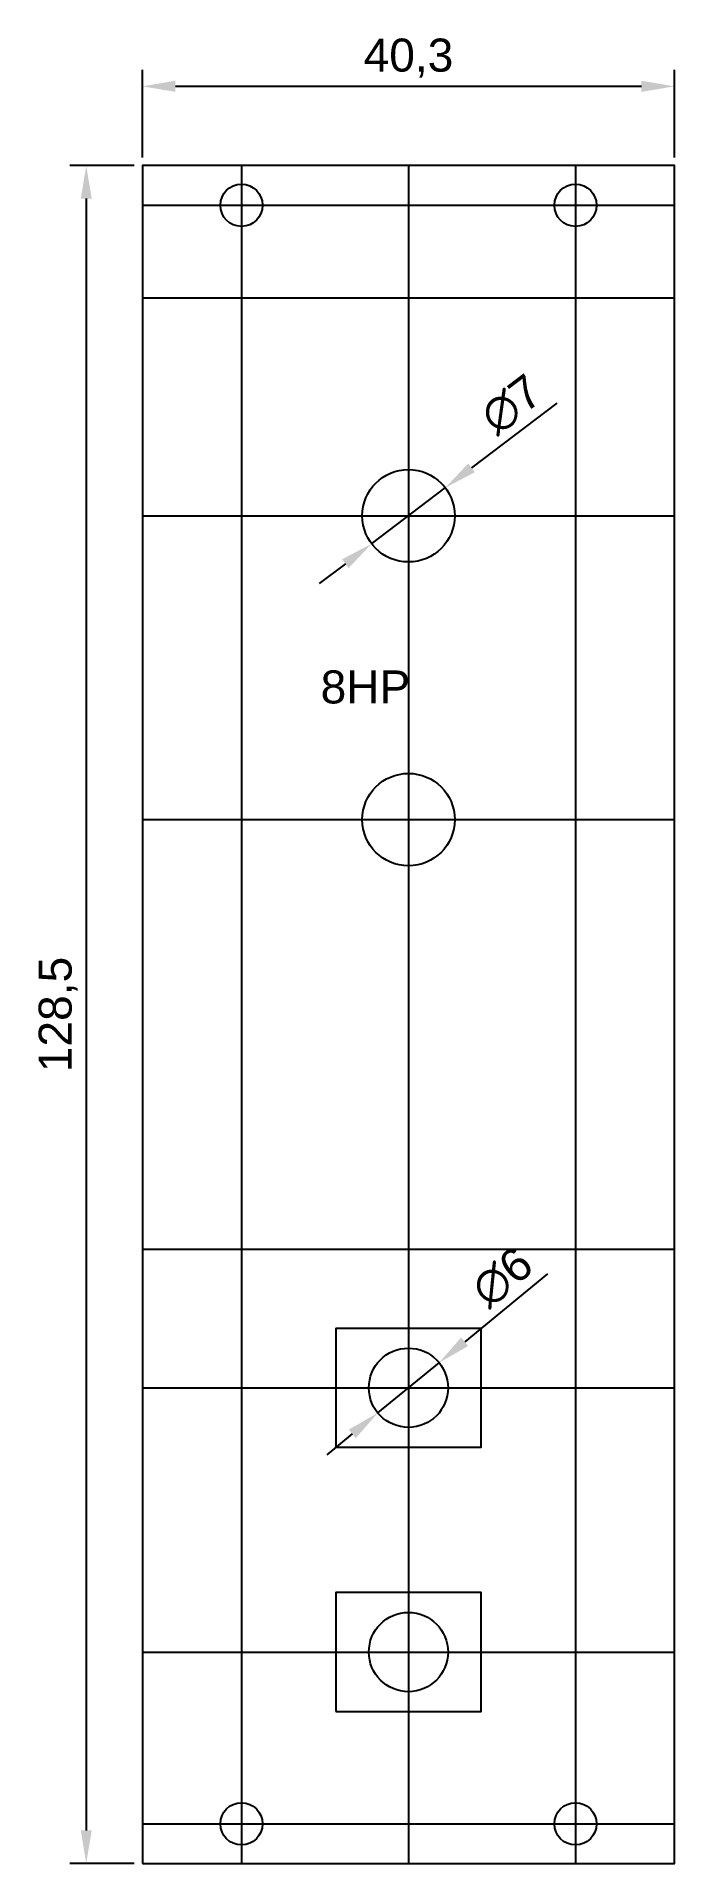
# Model space of a CAD drawing. Header units: millimetres. Extents: x -8 to 40, y 0 to 138.
import ezdxf

# ---------------------------------------------------------------- set-up
doc = ezdxf.new("R2010")
doc.units = ezdxf.units.MM
doc.layers.get('0').update_dxf_attribs({"color": 254})
for name, color, linetype in [('01 gaikei', 7, 'Continuous'), ('02 hole', 253, 'Continuous'), ('03 parts', 3, 'Continuous'), ('05 hojo', 4, 'Continuous'), ('08 sunpo', 1, 'Continuous'), ('09 Commnet', 255, 'Continuous')]:
    doc.layers.add(name, color=color, linetype=linetype)
doc.styles.get("Standard").update_dxf_attribs({"font": 'arial.ttf'})
doc.dimstyles.new('ISO-25', dxfattribs={"dimtxt": 2.5, "dimasz": 2.5, "dimexe": 1.25, "dimexo": 0.625, "dimtad": 1, "dimtxsty": 'Standard', "dimcen": 2.5, "dimadec": 0, "dimazin": 0, "dimtfac": 1, "dimtmove": 0, "dimatfit": 3, "dimfxl": 1, "dimarcsym": 0})

# ---------------------------------------------------------------- blocks, each defined once
blk = doc.blocks.new('*U1')
at = {"layer": '03 parts'}
blk.add_lwpolyline([(-5.5, -4.5), (5.5, -4.5), (5.5, 4.5), (-5.5, 4.5)], close=True, dxfattribs=at)
blk.add_circle((0, 0), 3, dxfattribs=at)
blk = doc.blocks.new('*U2')
at = {"layer": '03 parts', "color": 0, "linetype": 'ByBlock', "lineweight": -2, "transparency": 16777216}
for p in [(0, 20), (0, 0)]:
    blk.add_blockref('*U1', p, dxfattribs=at)
blk = doc.blocks.new('*D6')
at = {"layer": '08 sunpo', "color": 0, "lineweight": -2, "transparency": 16777216}
for p, q in [((-0.63, 128.5), (-5.51, 128.5)), ((-4.26, 126), (-4.26, 2.5)), ((-0.63, 0), (-5.51, 0))]:
    blk.add_line(p, q, dxfattribs=at)
at = {"layer": '08 sunpo', "color": 0, "transparency": 16777216}
for points in [[(-4.67, 126), (-3.84, 126), (-4.26, 128.5)], [(-4.67, 2.5), (-3.84, 2.5), (-4.26, 0)]]:
    blk.add_solid(points, dxfattribs=at)
at = {"layer": 'Defpoints', "color": 0, "transparency": 16777216}
for p in [(0, 128.5), (-4.26, 0), (0, 0)]:
    blk.add_point(p, dxfattribs=at)
at = {"layer": '08 sunpo', "color": 0, "transparency": 16777216, "insert": (-6.38, 64.25), "char_height": 2.5, "attachment_point": 5, "rotation": 90}
blk.add_mtext('128,5', dxfattribs=at)
blk = doc.blocks.new('*D7')
at = {"layer": '09 Commnet', "color": 0, "lineweight": -2, "transparency": 16777216}
for p, q in [((31.39, 110.53), (24.93, 105.63)), ((17.36, 99.88), (22.94, 104.12)), ((15.37, 98.37), (13.38, 96.86))]:
    blk.add_line(p, q, dxfattribs=at)
at = {"layer": '09 Commnet', "color": 0, "transparency": 16777216}
for points in [[(24.68, 105.96), (25.18, 105.3), (22.94, 104.12)], [(15.12, 98.7), (15.62, 98.04), (17.36, 99.88)]]:
    blk.add_solid(points, dxfattribs=at)
at = {"layer": 'Defpoints', "color": 0, "transparency": 16777216}
for p in [(22.94, 104.12), (17.36, 99.88)]:
    blk.add_point(p, dxfattribs=at)
at = {"layer": '09 Commnet', "color": 0, "transparency": 16777216, "insert": (27.96, 110.41), "char_height": 2.5, "attachment_point": 5, "rotation": 37.206}
blk.add_mtext('∅7', dxfattribs=at)
blk = doc.blocks.new('*D8')
at = {"layer": '09 Commnet', "color": 0, "lineweight": -2, "transparency": 16777216}
for p, q in [((30.68, 44.62), (24.41, 39.48)), ((17.83, 34.1), (22.47, 37.9)), ((15.89, 32.52), (13.96, 30.93))]:
    blk.add_line(p, q, dxfattribs=at)
at = {"layer": '09 Commnet', "color": 0, "transparency": 16777216}
for points in [[(24.14, 39.81), (24.67, 39.16), (22.47, 37.9)], [(15.63, 32.84), (16.16, 32.19), (17.83, 34.1)]]:
    blk.add_solid(points, dxfattribs=at)
at = {"layer": 'Defpoints', "color": 0, "transparency": 16777216}
for p in [(22.47, 37.9), (17.83, 34.1)]:
    blk.add_point(p, dxfattribs=at)
at = {"layer": '09 Commnet', "color": 0, "transparency": 16777216, "insert": (27.26, 44.37), "char_height": 2.5, "attachment_point": 5, "rotation": 39.2894}
blk.add_mtext('∅6', dxfattribs=at)
blk = doc.blocks.new('*D12')
at = {"layer": '08 sunpo', "color": 0, "lineweight": -2, "transparency": 16777216}
for p, q in [((0, 129.12), (0, 135.75)), ((40.3, 129.12), (40.3, 135.75)), ((2.5, 134.5), (37.8, 134.5))]:
    blk.add_line(p, q, dxfattribs=at)
at = {"layer": '08 sunpo', "color": 0, "transparency": 16777216}
for points in [[(2.5, 134.92), (2.5, 134.08), (0, 134.5)], [(37.8, 134.92), (37.8, 134.08), (40.3, 134.5)]]:
    blk.add_solid(points, dxfattribs=at)
at = {"layer": 'Defpoints', "color": 0, "transparency": 16777216}
for p in [(40.3, 134.5), (0, 128.5), (40.3, 128.5)]:
    blk.add_point(p, dxfattribs=at)
at = {"layer": '08 sunpo', "color": 0, "transparency": 16777216, "insert": (20.15, 136.63), "char_height": 2.5, "attachment_point": 5}
blk.add_mtext('40,3', dxfattribs=at)

msp = doc.modelspace()

# ---------------------------------------------------------------- linework, layer by layer
at = {"layer": '01 gaikei'}
msp.add_lwpolyline([(0, 0), (40.3, 0), (40.3, 128.5), (0, 128.5)], close=True, dxfattribs=at)
at = {"layer": '02 hole'}
for centre, radius in [((7.5, 125.5), 1.6), ((32.8, 125.5), 1.6), ((20.15, 102), 3.5), ((20.15, 79), 3.5), ((7.5, 3), 1.6), ((32.8, 3), 1.6)]:
    msp.add_circle(centre, radius, dxfattribs=at)
at = {"layer": '05 hojo'}
for p, q in [((7.5, 128.5), (7.5, 0)), ((20.15, 128.5), (20.15, 0)), ((32.8, 128.5), (32.8, 0)), ((0, 125.5), (40.3, 125.5)), ((0, 118.5), (40.3, 118.5)), ((0, 102), (40.3, 102)), ((0, 79), (40.3, 79)), ((0, 46.5), (40.3, 46.5)), ((0, 36), (40.3, 36)), ((0, 16), (40.3, 16)), ((0, 3), (40.3, 3))]:
    msp.add_line(p, q, dxfattribs=at)

# ---------------------------------------------------------------- block references
at = {"layer": '03 parts'}
msp.add_blockref('*U2', (20.15, 16), dxfattribs=at)

# ---------------------------------------------------------------- texts
at = {"insert": (13.496, 90.293), "char_height": 2.5, "attachment_point": 1}
msp.add_mtext_dynamic_manual_height_columns('8HP', width=13.4932, gutter_width=12.5, heights=[0], dxfattribs=at)

# ---------------------------------------------------------------- dimensions: what is measured, and where the dimension line sits
at = {"layer": '08 sunpo'}
dim = msp.add_linear_dim(base=(40.3, 134.5), p1=(0, 128.5), p2=(40.3, 128.5), dimstyle='ISO-25', dxfattribs=at)
dim.commit()
dim.dimension.update_dxf_attribs({"geometry": '*D12', "text_midpoint": (20.15, 136.627)})
dim = msp.add_linear_dim(base=(-4.257, 0), p1=(0, 128.5), p2=(0, 0), angle=90, dimstyle='ISO-25', dxfattribs=at)
dim.commit()
dim.dimension.update_dxf_attribs({"geometry": '*D6', "text_midpoint": (-6.384, 64.25)})
at = {"layer": '09 Commnet'}
for p1, p2, picture, middle in [((17.362, 99.884), (22.938, 104.116), '*D7', (27.962, 110.406)), ((17.828, 34.1), (22.472, 37.9), '*D8', (27.263, 44.367))]:
    dim = msp.add_diameter_dim_2p(p1=p1, p2=p2, dimstyle='ISO-25', dxfattribs=at)
    dim.commit()
    dim.dimension.update_dxf_attribs({"geometry": picture, "text_midpoint": middle})

doc.saveas('drawing.dxf')
